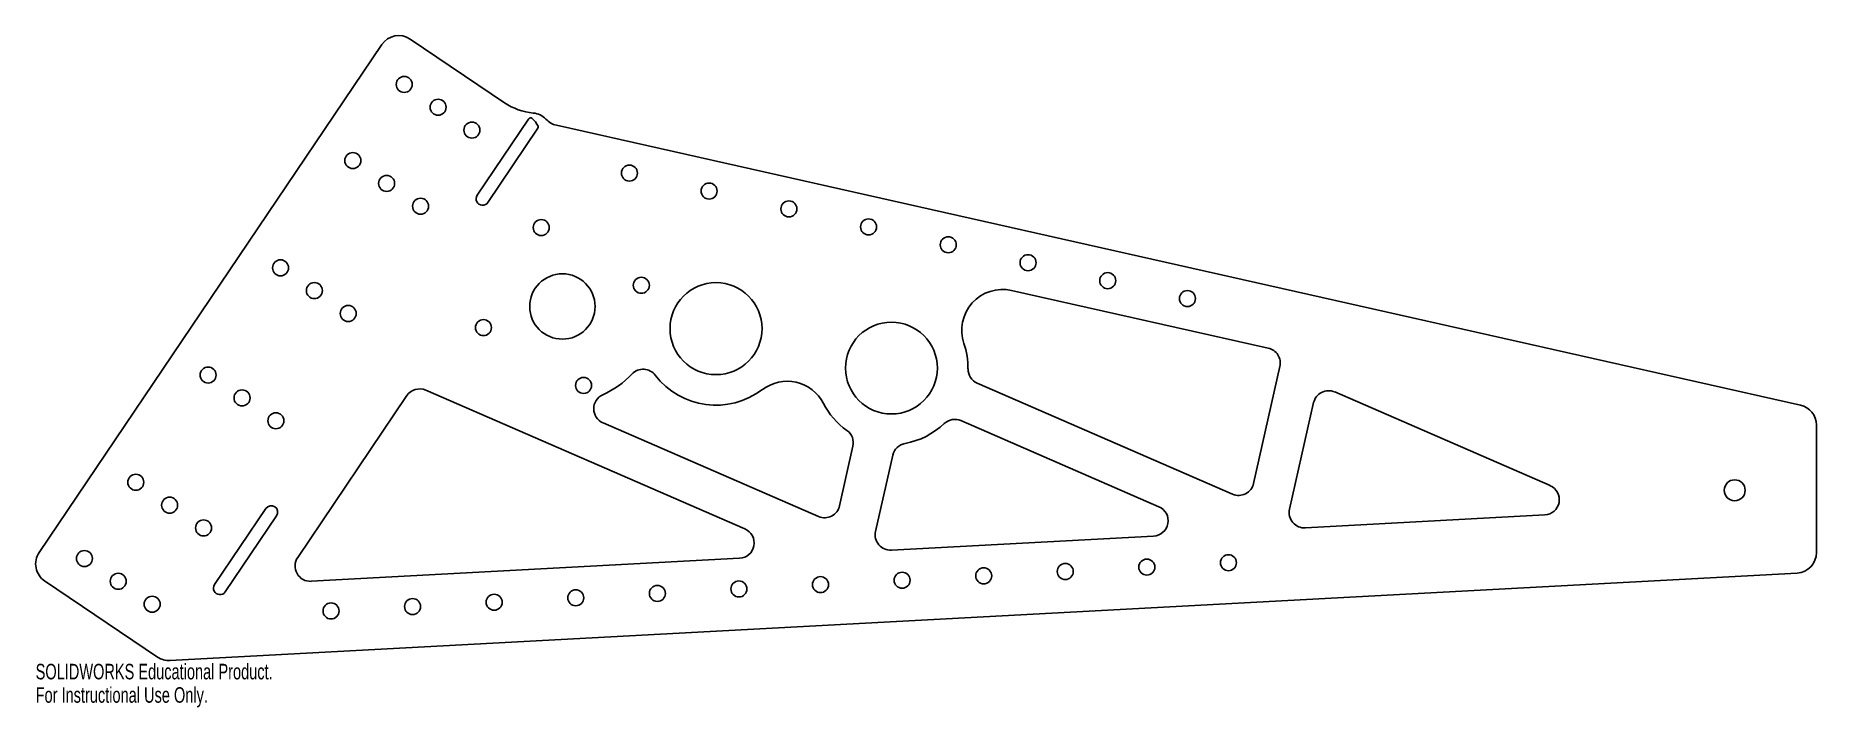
# Model space of a CAD drawing. Header units: inches. Extents: x -26.9 to -5.1, y 6 to 14.3.
import ezdxf

# ---------------------------------------------------------------- set-up
doc = ezdxf.new("R2010")
doc.units = ezdxf.units.IN
doc.header["$MEASUREMENT"] = 0
doc.styles.add('SLDTEXTSTYLE0', font='TXT', dxfattribs={"width": 0.7})

msp = doc.modelspace()

# ---------------------------------------------------------------- linework, layer by layer
at = {"color": 7, "linetype": 'Continuous', "lineweight": 25}
for p, q in [((-22.28, 14.213), (-21.124, 13.433)), ((-26.821, 7.928), (-22.627, 14.145)), ((-20.829, 13.234), (-21.458, 12.302)), ((-20.715, 13.121), (-21.327, 12.213)), ((-20.489, 13.158), (-5.264, 9.734)), ((-11.777, 10.43), (-14.919, 11.136)), ((-11.635, 10.206), (-11.957, 8.774)), ((-22.319, 9.849), (-23.655, 7.868)), ((-18.182, 8.217), (-22.089, 9.916)), ((-12.215, 8.643), (-15.339, 10.002)), ((-8.327, 8.747), (-10.964, 9.894)), ((-11.222, 9.763), (-11.515, 8.458)), ((-17.282, 8.37), (-19.919, 9.517)), ((-13.115, 8.489), (-15.538, 9.543)), ((-5.068, 9.49), (-5.068, 7.927)), ((-16.861, 9.23), (-17.024, 8.501)), ((-16.373, 9.12), (-16.583, 8.186)), ((-24.044, 8.467), (-24.673, 7.535)), ((-23.914, 8.379), (-24.543, 7.446)), ((-11.322, 8.23), (-8.392, 8.388)), ((-16.39, 7.957), (-13.18, 8.13)), ((-23.49, 7.576), (-18.247, 7.858)), ((-5.305, 7.677), (-25.219, 6.606)), ((-25.372, 6.649), (-26.753, 7.58))]:
    msp.add_line(p, q, dxfattribs=at)
for centre, radius in [((-22.352, 13.658), 0.098), ((-21.937, 13.379), 0.098), ((-21.523, 13.099), 0.098), ((-22.981, 12.726), 0.098), ((-19.596, 12.573), 0.098), ((-22.567, 12.446), 0.098), ((-18.62, 12.353), 0.098), ((-22.152, 12.167), 0.098), ((-17.644, 12.134), 0.098), ((-20.675, 11.906), 0.098), ((-16.669, 11.914), 0.098), ((-15.693, 11.695), 0.098), ((-14.717, 11.476), 0.098), ((-23.866, 11.413), 0.098), ((-20.416, 10.94), 0.4), ((-13.742, 11.256), 0.098), ((-23.452, 11.134), 0.098), ((-19.45, 11.199), 0.098), ((-18.536, 10.669), 0.563), ((-12.766, 11.037), 0.098), ((-23.037, 10.854), 0.098), ((-21.382, 10.681), 0.098), ((-16.389, 10.186), 0.562), ((-24.752, 10.101), 0.098), ((-20.157, 9.974), 0.098), ((-24.337, 9.821), 0.098), ((-23.923, 9.541), 0.098), ((-25.637, 8.788), 0.098), ((-6.068, 8.69), 0.128), ((-25.223, 8.508), 0.098), ((-24.808, 8.229), 0.098), ((-26.266, 7.855), 0.098), ((-13.263, 7.75), 0.098), ((-12.264, 7.804), 0.098), ((-25.852, 7.576), 0.098), ((-17.257, 7.535), 0.098), ((-16.258, 7.589), 0.098), ((-15.26, 7.643), 0.098), ((-14.261, 7.696), 0.098), ((-21.251, 7.32), 0.098), ((-20.253, 7.374), 0.098), ((-19.254, 7.428), 0.098), ((-18.256, 7.482), 0.098), ((-25.437, 7.296), 0.098), ((-23.248, 7.213), 0.098), ((-22.25, 7.267), 0.098)]:
    msp.add_circle(centre, radius, dxfattribs=at)
for centre, radius, start, end in [((-22.419, 14.006), 0.25, 56, 146), ((-20.704, 14.055), 0.75, 236, 264.8099), ((-20.794, 13.069), 0.24, 42.7809, 84.8099), ((-20.764, 13.19), 0.0787, 140.6566, 146), ((-20.805, 13.224), 0.025, 50.3488, 140.6566), ((-20.969, 13.027), 0.281, 24.869, 50.3488), ((-20.736, 13.135), 0.025, 326, 24.869), ((-20.434, 13.402), 0.25, 222.7809, 257.3262), ((-21.393, 12.257), 0.0787, 146, 326), ((-15.028, 10.649), 0.5, 77.3262, 198.7752), ((-16.389, 10.186), 0.937, 359.3809, 18.7752), ((-11.818, 10.247), 0.188, 347.3262, 77.3262), ((-20.416, 10.94), 1.188, 294.5617, 315.9337), ((-19.428, 9.984), 0.188, 37.4999, 135.9337), ((-18.536, 10.669), 0.937, 217.4999, 307.2525), ((-15.264, 10.174), 0.187, 179.3809, 246.4955), ((-22.164, 9.744), 0.187, 66.4955, 146), ((-19.845, 9.689), 0.188, 114.5617, 246.4955), ((-17.665, 9.524), 0.5, 27.3999, 127.2525), ((-11.039, 9.722), 0.187, 66.4955, 167.3262), ((-16.389, 10.186), 0.938, 207.3999, 234.4408), ((-5.318, 9.49), 0.25, 0, 77.3262), ((-17.043, 9.271), 0.188, 347.3262, 54.4408), ((-16.389, 10.186), 0.937, 280.2116, 313.6102), ((-15.613, 9.371), 0.187, 66.4955, 133.6102), ((-16.19, 9.079), 0.187, 100.2116, 167.3262), ((-12.14, 8.815), 0.188, 246.4955, 347.3262), ((-8.402, 8.575), 0.187, 273.0782, 66.4955), ((-23.979, 8.423), 0.0787, 326, 146), ((-17.207, 8.542), 0.188, 246.4955, 347.3262), ((-13.19, 8.317), 0.188, 273.0782, 66.4955), ((-11.333, 8.417), 0.188, 167.3262, 273.0782), ((-18.257, 8.045), 0.188, 273.0782, 66.4955), ((-16.4, 8.145), 0.188, 167.3262, 273.0782), ((-26.613, 7.788), 0.25, 146, 236), ((-23.5, 7.763), 0.188, 146, 273.0782), ((-5.318, 7.927), 0.25, 273.0782, 0), ((-24.608, 7.491), 0.0787, 146, 326), ((-25.232, 6.856), 0.25, 236, 273.0782)]:
    msp.add_arc(centre, radius, start, end, dxfattribs=at)

# ---------------------------------------------------------------- texts
at = {"color": 7, "linetype": 'Continuous', "char_height": 0.1903, "attachment_point": 1, "style": 'SLDTEXTSTYLE0'}
for s, insert in [('SOLIDWORKS Educational Product.', (-26.863, 6.566)), ('For Instructional Use Only.', (-26.863, 6.28))]:
    msp.add_mtext(s, dxfattribs=dict(at, insert=insert))

doc.saveas('drawing.dxf')
